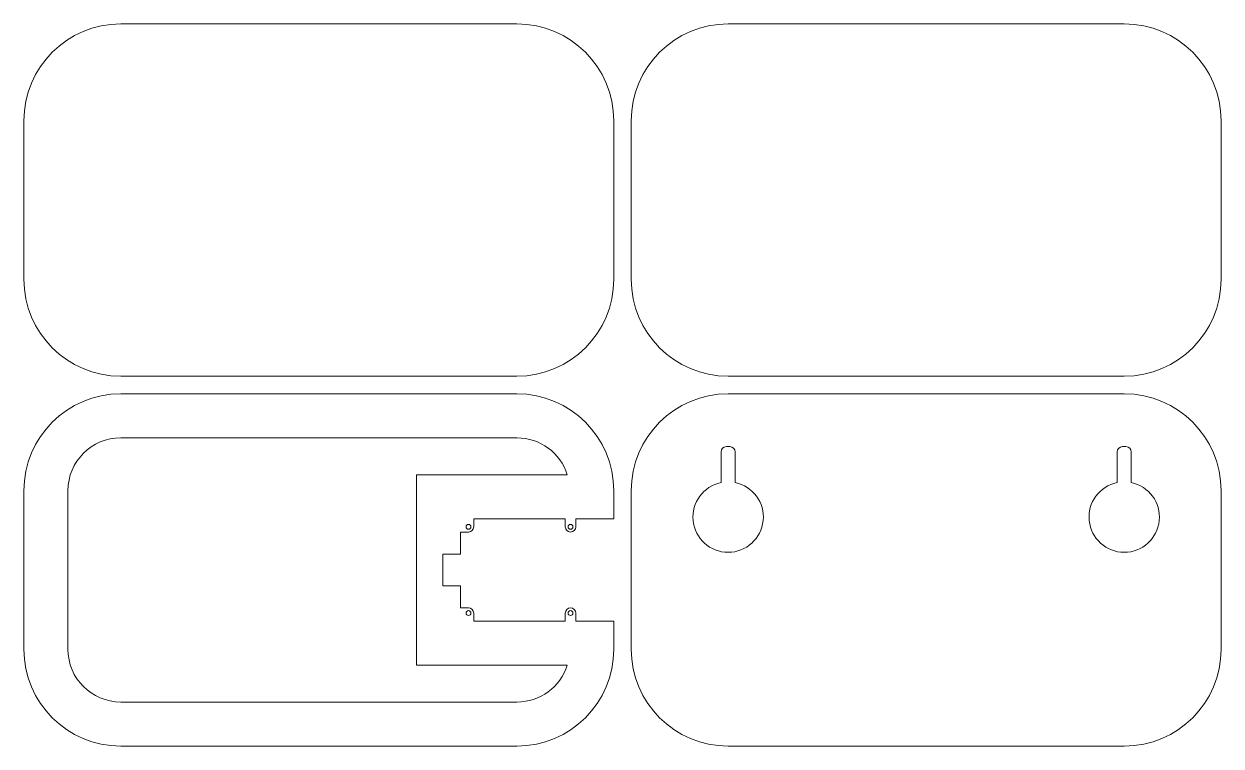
# Model space of a CAD drawing. Header units: millimetres. Extents: x 0 to 680, y 0 to 410.
import ezdxf

# ---------------------------------------------------------------- set-up
doc = ezdxf.new("R2010")
doc.units = ezdxf.units.MM

msp = doc.modelspace()

# ---------------------------------------------------------------- linework, layer by layer
at = {"color": 7, "linetype": 'Continuous', "lineweight": 15}
for p, q in [((280, 410), (55, 410)), ((625, 410), (400, 410)), ((0, 355), (0, 265)), ((335, 265), (335, 355)), ((345, 355), (345, 265)), ((680, 265), (680, 355)), ((55, 210), (280, 210)), ((400, 210), (625, 210)), ((280, 200), (55, 200)), ((625, 200), (400, 200)), ((280, 175), (55, 175)), ((396, 167), (396, 149.6)), ((401, 170), (399, 170)), ((404, 149.6), (404, 167)), ((621, 167), (621, 149.6)), ((626, 170), (624, 170)), ((629, 149.6), (629, 167)), ((223, 46), (223, 154)), ((223, 154), (308.62, 154)), ((0, 145), (0, 55)), ((25, 145), (25, 55)), ((335, 129), (335, 145)), ((345, 145), (345, 55)), ((680, 55), (680, 145)), ((255.5, 129), (307.5, 129)), ((255.5, 124.5), (255.5, 129)), ((307.5, 129), (307.5, 124.5)), ((313.5, 129), (335, 129)), ((313.5, 124.5), (313.5, 129)), ((248, 121.5), (252.5, 121.5)), ((248, 109), (248, 121.5)), ((238, 109), (248, 109)), ((238, 91), (238, 109)), ((248, 91), (238, 91)), ((248, 78.5), (248, 91)), ((252.5, 78.5), (248, 78.5)), ((255.5, 71), (255.5, 75.5)), ((307.5, 75.5), (307.5, 71)), ((313.5, 71), (313.5, 75.5)), ((307.5, 71), (255.5, 71)), ((335, 71), (313.5, 71)), ((335, 55), (335, 71)), ((308.62, 46), (223, 46)), ((55, 25), (280, 25)), ((55, 0), (280, 0)), ((400, 0), (625, 0))]:
    msp.add_line(p, q, dxfattribs=at)
for centre in [(252.5, 124.5), (310.5, 124.5), (252.5, 75.5), (310.5, 75.5)]:
    msp.add_circle(centre, 1.38, dxfattribs=at)
for centre, radius, start, end in [((55, 355), 55, 90, 180), ((280, 355), 55, 0, 90), ((400, 355), 55, 90, 180), ((625, 355), 55, 0, 90), ((55, 265), 55, 180, 270), ((280, 265), 55, 270, 0), ((400, 265), 55, 180, 270), ((625, 265), 55, 270, 0), ((55, 145), 55, 90, 180), ((280, 145), 55, 0, 90), ((400, 145), 55, 90, 180), ((625, 145), 55, 0, 90), ((55, 145), 30, 90, 180), ((280, 145), 30, 17.4576, 90), ((399, 167), 3, 90, 180), ((401, 167), 3, 0, 90), ((624, 167), 3, 90, 180), ((626, 167), 3, 0, 90), ((400, 130), 20, 101.53696, 78.46304), ((625, 130), 20, 101.53696, 78.46304), ((252.5, 124.5), 3, 270, 0), ((310.5, 124.5), 3, 180, 0), ((252.5, 75.5), 3, 0, 90), ((310.5, 75.5), 3, 0, 180), ((55, 55), 55, 180, 270), ((55, 55), 30, 180, 270), ((280, 55), 55, 270, 0), ((400, 55), 55, 180, 270), ((625, 55), 55, 270, 0), ((280, 55), 30, 270, 342.5424)]:
    msp.add_arc(centre, radius, start, end, dxfattribs=at)

doc.saveas('drawing.dxf')
